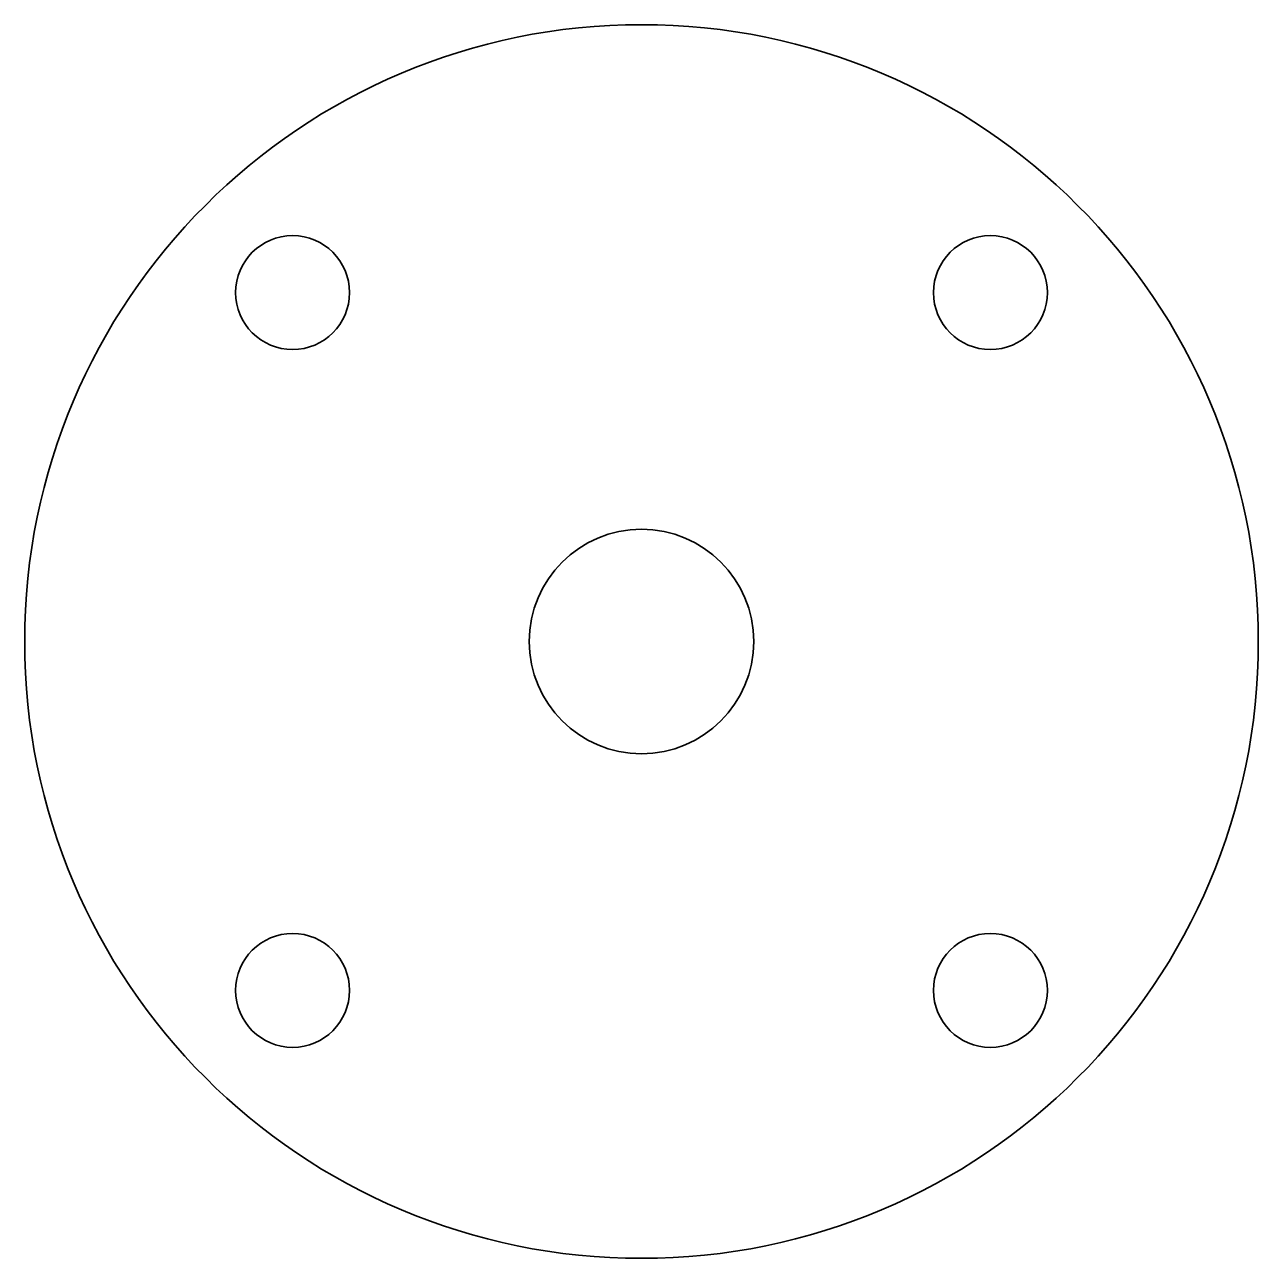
# Model space of a CAD drawing. Header units: inches. Extents: x 0 to 65, y 0 to 65.
import ezdxf

# ---------------------------------------------------------------- set-up
doc = ezdxf.new("R2010")
doc.units = ezdxf.units.IN
doc.header["$MEASUREMENT"] = 0
doc.layers.add('SIMUMAK Visible (ISO)', color=7, linetype='Continuous', lineweight=35)

# ---------------------------------------------------------------- blocks, each defined once
blk = doc.blocks.new('3DOF250-04-EP01')
at = {"layer": 'SIMUMAK Visible (ISO)'}
for centre, radius in [((32.5, 32.5), 32.5), ((14.115, 50.885), 3), ((50.885, 50.885), 3), ((32.5, 32.5), 5.918), ((14.115, 14.115), 3), ((50.885, 14.115), 3)]:
    blk.add_circle(centre, radius, dxfattribs=at)

msp = doc.modelspace()

# ---------------------------------------------------------------- block references
msp.add_blockref('3DOF250-04-EP01', (0, 0))

doc.saveas('drawing.dxf')
